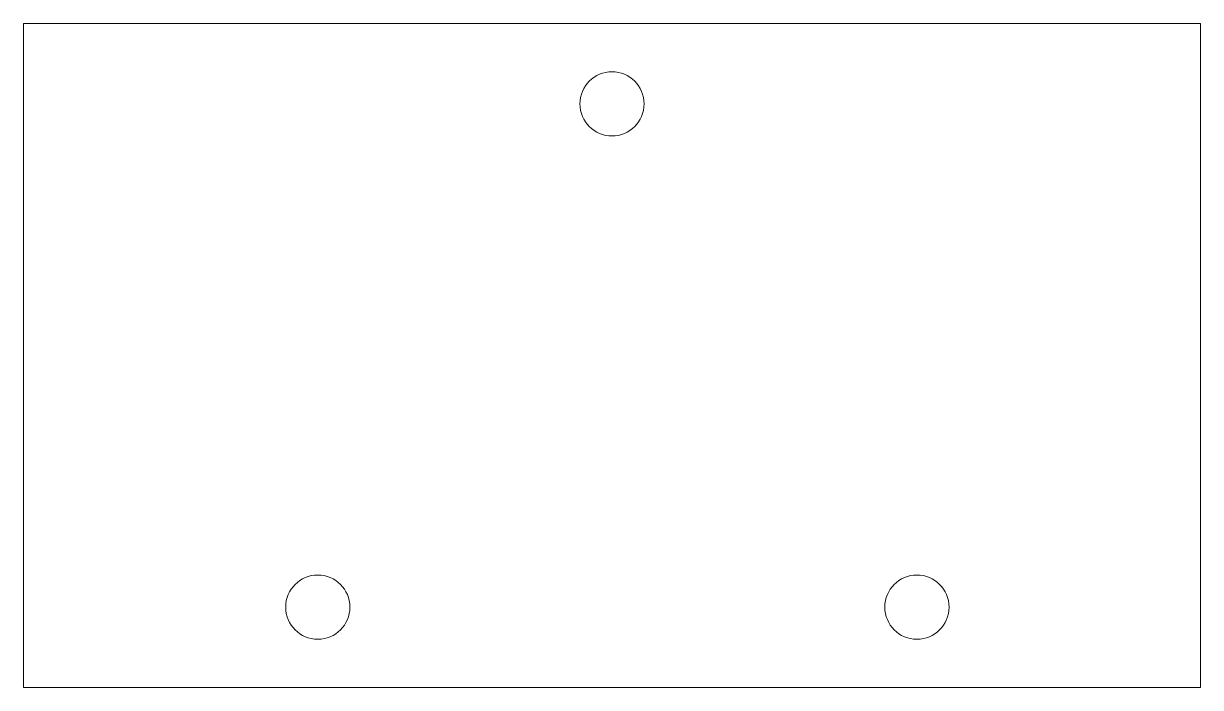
# Model space of a CAD drawing. Header units: millimetres. Extents: x 0 to 55, y 0 to 31.
import ezdxf

# ---------------------------------------------------------------- set-up
doc = ezdxf.new("R2010")
doc.units = ezdxf.units.MM
doc.layers.add('PP3BattH_Body', color=2, linetype='CONTINUOUS', lineweight=0)
doc.layers.add('PP3BattH_MountingHoles', color=1, linetype='CONTINUOUS', lineweight=0)

msp = doc.modelspace()

# ---------------------------------------------------------------- linework, layer by layer
at = {"layer": 'PP3BattH_Body'}
for p, q in [((0, 0), (0, 31)), ((0, 31), (55, 31)), ((55, 0), (55, 31)), ((0, 0), (55, 0))]:
    msp.add_line(p, q, dxfattribs=at)
at = {"layer": 'PP3BattH_MountingHoles'}
for centre in [(27.5, 27.25), (13.75, 3.75), (41.75, 3.75)]:
    msp.add_circle(centre, 1.5, dxfattribs=at)

doc.saveas('drawing.dxf')
